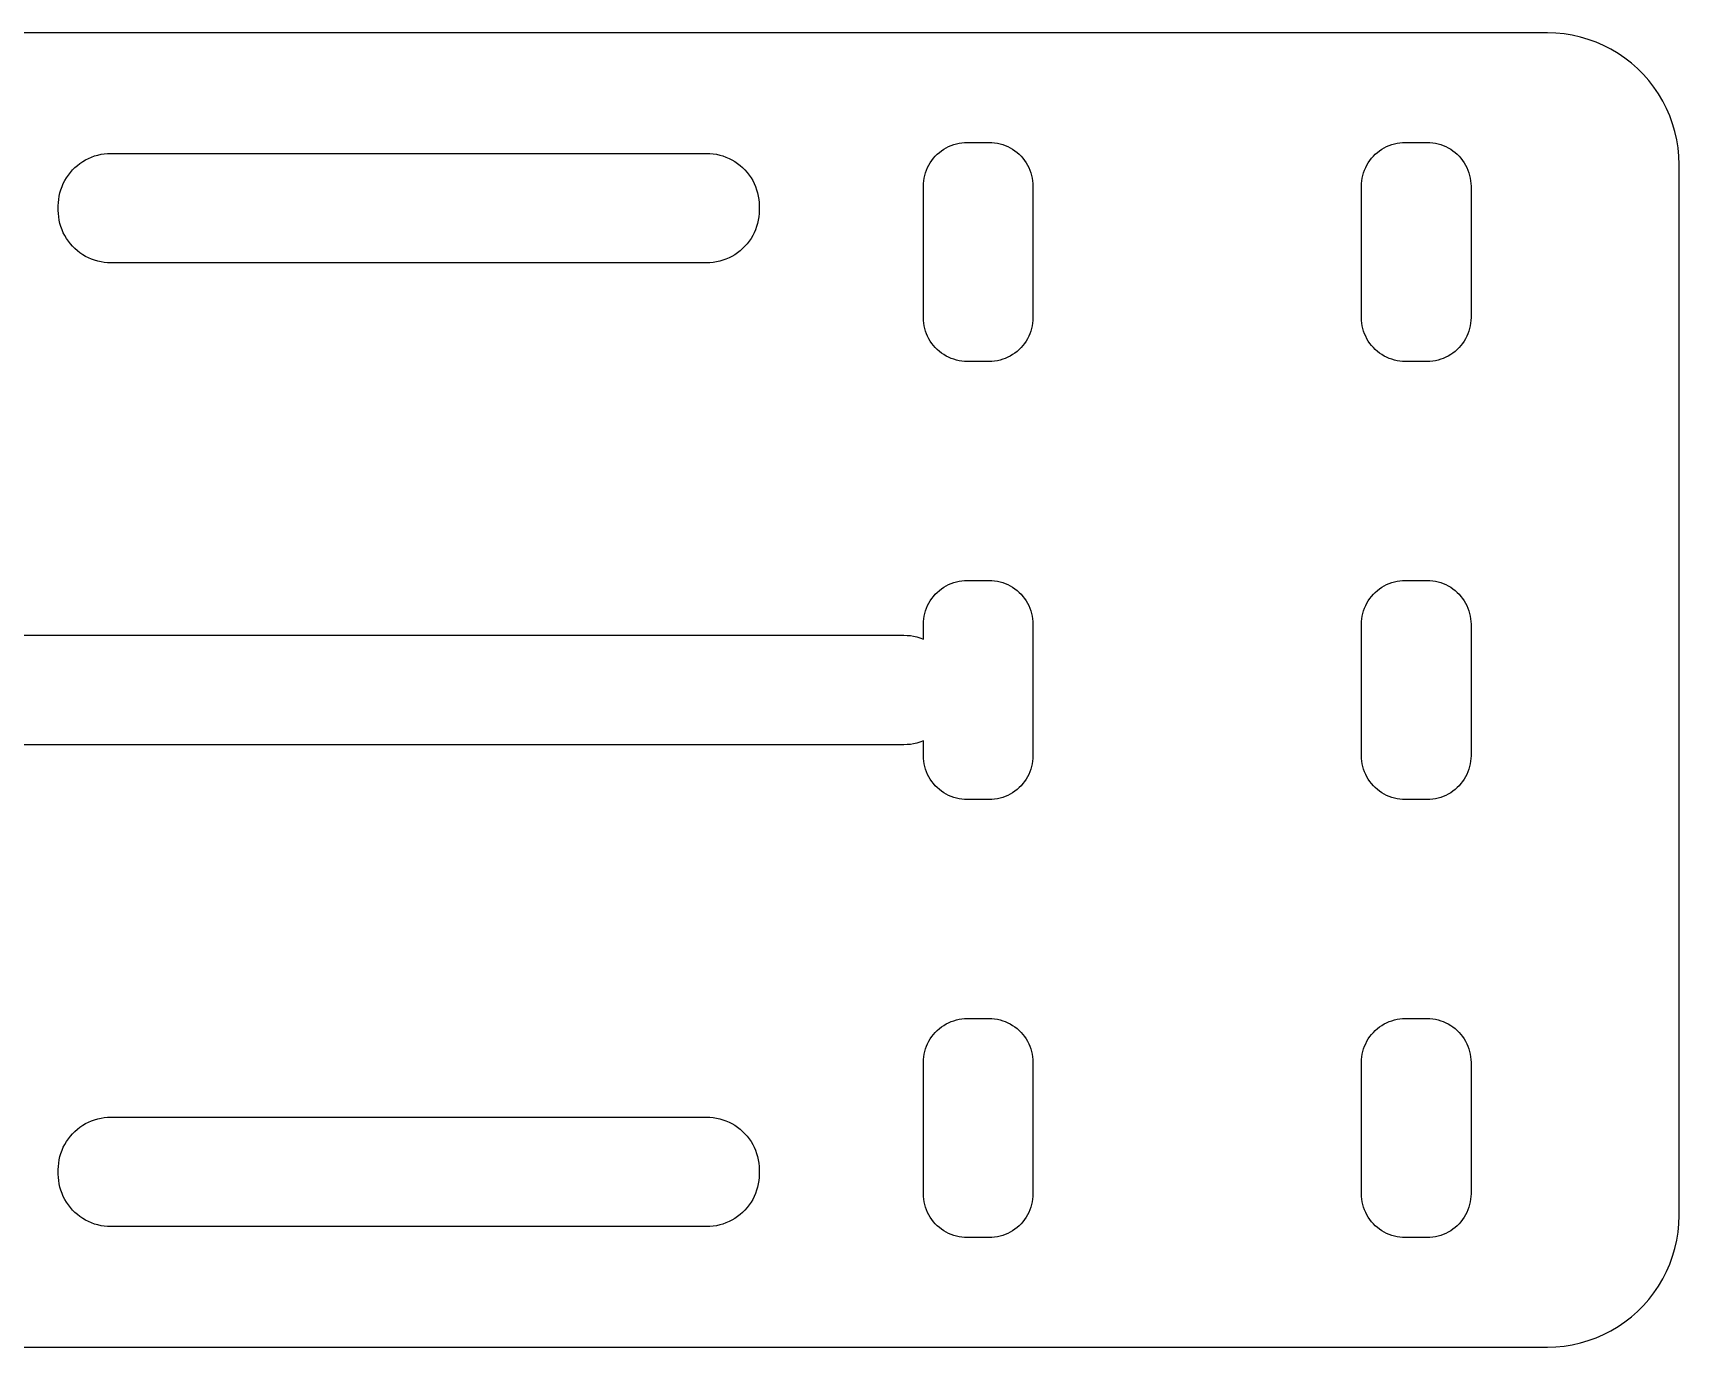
# Model space of a CAD drawing. Header units: metres. Extents: x -29 to 29, y -15 to 62.3.
# Drawn here: x -8.58 to 29, y -15 to 15 of the extents above; entities that cross this region are included whole.
import ezdxf

# ---------------------------------------------------------------- set-up
doc = ezdxf.new("R2010")
doc.units = ezdxf.units.M

msp = doc.modelspace()

# ---------------------------------------------------------------- linework, layer by layer
for p, q in [((26, 15), (-26, 15)), ((26.1884, 14.9941), (26, 15)), ((26.376, 14.9763), (26.1884, 14.9941)), ((26.5621, 14.9469), (26.376, 14.9763)), ((26.7461, 14.9057), (26.5621, 14.9469)), ((26.927, 14.8532), (26.7461, 14.9057)), ((27.1044, 14.7893), (26.927, 14.8532)), ((27.2773, 14.7145), (27.1044, 14.7893)), ((27.4453, 14.6289), (27.2773, 14.7145)), ((27.6075, 14.533), (27.4453, 14.6289)), ((27.7634, 14.427), (27.6075, 14.533)), ((27.9123, 14.3115), (27.7634, 14.427)), ((28.0536, 14.1869), (27.9123, 14.3115)), ((28.1869, 14.0536), (28.0536, 14.1869)), ((28.3115, 13.9123), (28.1869, 14.0536)), ((28.427, 13.7634), (28.3115, 13.9123)), ((28.533, 13.6075), (28.427, 13.7634)), ((28.6289, 13.4453), (28.533, 13.6075)), ((28.7145, 13.2773), (28.6289, 13.4453)), ((28.7893, 13.1044), (28.7145, 13.2773)), ((28.8532, 12.927), (28.7893, 13.1044)), ((28.9057, 12.7461), (28.8532, 12.927)), ((12.2682, 12.3763), (12.3242, 12.4048)), ((12.3242, 12.4048), (12.3819, 12.4298)), ((12.3819, 12.4298), (12.441, 12.451)), ((12.441, 12.451), (12.5013, 12.4686)), ((12.5013, 12.4686), (12.5626, 12.4823)), ((12.5626, 12.4823), (12.6247, 12.4921)), ((12.6247, 12.4921), (12.6872, 12.498)), ((12.6872, 12.498), (12.75, 12.5)), ((12.75, 12.5), (13.25, 12.5)), ((13.25, 12.5), (13.3128, 12.498)), ((13.3128, 12.498), (13.3753, 12.4921)), ((13.3753, 12.4921), (13.4374, 12.4823)), ((13.4374, 12.4823), (13.4987, 12.4686)), ((13.4987, 12.4686), (13.559, 12.451)), ((13.559, 12.451), (13.6181, 12.4298)), ((13.6181, 12.4298), (13.6758, 12.4048)), ((13.6758, 12.4048), (13.7318, 12.3763)), ((22.2682, 12.3763), (22.3242, 12.4048)), ((22.3242, 12.4048), (22.3819, 12.4298)), ((22.3819, 12.4298), (22.441, 12.451)), ((22.441, 12.451), (22.5013, 12.4686)), ((22.5013, 12.4686), (22.5626, 12.4823)), ((22.5626, 12.4823), (22.6247, 12.4921)), ((22.6247, 12.4921), (22.6872, 12.498)), ((22.6872, 12.498), (22.75, 12.5)), ((22.75, 12.5), (23.25, 12.5)), ((23.25, 12.5), (23.3128, 12.498)), ((23.3128, 12.498), (23.3753, 12.4921)), ((23.3753, 12.4921), (23.4374, 12.4823)), ((23.4374, 12.4823), (23.4987, 12.4686)), ((23.4987, 12.4686), (23.559, 12.451)), ((23.559, 12.451), (23.6181, 12.4298)), ((23.6181, 12.4298), (23.6758, 12.4048)), ((23.6758, 12.4048), (23.7318, 12.3763)), ((28.9469, 12.5621), (28.9057, 12.7461)), ((28.9763, 12.376), (28.9469, 12.5621)), ((-7.50533, 12.0208), (-7.44298, 12.0632)), ((-7.44298, 12.0632), (-7.37808, 12.1015)), ((-7.37808, 12.1015), (-7.31091, 12.1358)), ((-7.31091, 12.1358), (-7.24173, 12.1657)), ((-7.24173, 12.1657), (-7.17081, 12.1913)), ((-7.17081, 12.1913), (-7.0984, 12.2123)), ((-7.0984, 12.2123), (-7.02484, 12.2287)), ((-7.02484, 12.2287), (-6.95038, 12.2405)), ((-6.95038, 12.2405), (-6.87534, 12.2476)), ((-6.87534, 12.2476), (-6.79999, 12.25)), ((-6.79999, 12.25), (6.79999, 12.25)), ((6.79999, 12.25), (6.87534, 12.2476)), ((6.87534, 12.2476), (6.95038, 12.2405)), ((6.95038, 12.2405), (7.02484, 12.2287)), ((7.02484, 12.2287), (7.0984, 12.2123)), ((7.0984, 12.2123), (7.17081, 12.1913)), ((7.17081, 12.1913), (7.24173, 12.1657)), ((7.24173, 12.1657), (7.31091, 12.1358)), ((7.31091, 12.1358), (7.37808, 12.1015)), ((7.37808, 12.1015), (7.44298, 12.0632)), ((7.44298, 12.0632), (7.50533, 12.0208)), ((11.8737, 11.9818), (11.9057, 12.0358)), ((11.9057, 12.0358), (11.941, 12.0878)), ((11.941, 12.0878), (11.9795, 12.1374)), ((11.9795, 12.1374), (12.021, 12.1845)), ((12.021, 12.1845), (12.0655, 12.229)), ((12.0655, 12.229), (12.1126, 12.2705)), ((12.1126, 12.2705), (12.1622, 12.309)), ((12.1622, 12.309), (12.2142, 12.3443)), ((12.2142, 12.3443), (12.2682, 12.3763)), ((13.7318, 12.3763), (13.7858, 12.3443)), ((13.7858, 12.3443), (13.8378, 12.309)), ((13.8378, 12.309), (13.8874, 12.2705)), ((13.8874, 12.2705), (13.9345, 12.229)), ((13.9345, 12.229), (13.979, 12.1845)), ((13.979, 12.1845), (14.0205, 12.1374)), ((14.0205, 12.1374), (14.059, 12.0878)), ((14.059, 12.0878), (14.0943, 12.0358)), ((14.0943, 12.0358), (14.1263, 11.9818)), ((21.8737, 11.9818), (21.9057, 12.0358)), ((21.9057, 12.0358), (21.941, 12.0878)), ((21.941, 12.0878), (21.9795, 12.1374)), ((21.9795, 12.1374), (22.021, 12.1845)), ((22.021, 12.1845), (22.0655, 12.229)), ((22.0655, 12.229), (22.1126, 12.2705)), ((22.1126, 12.2705), (22.1622, 12.309)), ((22.1622, 12.309), (22.2142, 12.3443)), ((22.2142, 12.3443), (22.2682, 12.3763)), ((23.7318, 12.3763), (23.7858, 12.3443)), ((23.7858, 12.3443), (23.8378, 12.309)), ((23.8378, 12.309), (23.8874, 12.2705)), ((23.8874, 12.2705), (23.9345, 12.229)), ((23.9345, 12.229), (23.979, 12.1845)), ((23.979, 12.1845), (24.0205, 12.1374)), ((24.0205, 12.1374), (24.059, 12.0878)), ((24.059, 12.0878), (24.0943, 12.0358)), ((24.0943, 12.0358), (24.1263, 11.9818)), ((28.9941, 12.1884), (28.9763, 12.376)), ((29, 12), (28.9941, 12.1884)), ((-7.85155, 11.6281), (-7.81317, 11.693)), ((-7.81317, 11.693), (-7.7708, 11.7553)), ((-7.7708, 11.7553), (-7.72459, 11.8149)), ((-7.72459, 11.8149), (-7.67474, 11.8714)), ((-7.67474, 11.8714), (-7.62143, 11.9247)), ((-7.62143, 11.9247), (-7.5649, 11.9746)), ((-7.5649, 11.9746), (-7.50533, 12.0208)), ((7.50533, 12.0208), (7.5649, 11.9746)), ((7.5649, 11.9746), (7.62143, 11.9247)), ((7.62143, 11.9247), (7.67474, 11.8714)), ((7.67474, 11.8714), (7.72459, 11.8149)), ((7.72459, 11.8149), (7.7708, 11.7553)), ((7.7708, 11.7553), (7.81317, 11.693)), ((7.81317, 11.693), (7.85155, 11.6281)), ((11.7579, 11.6253), (11.7677, 11.6874)), ((11.7677, 11.6874), (11.7814, 11.7487)), ((11.7814, 11.7487), (11.799, 11.809)), ((11.799, 11.809), (11.8202, 11.8681)), ((11.8202, 11.8681), (11.8452, 11.9258)), ((11.8452, 11.9258), (11.8737, 11.9818)), ((14.1263, 11.9818), (14.1548, 11.9258)), ((14.1548, 11.9258), (14.1798, 11.8681)), ((14.1798, 11.8681), (14.201, 11.809)), ((14.201, 11.809), (14.2186, 11.7487)), ((14.2186, 11.7487), (14.2323, 11.6874)), ((14.2323, 11.6874), (14.2421, 11.6253)), ((21.7579, 11.6253), (21.7677, 11.6874)), ((21.7677, 11.6874), (21.7814, 11.7487)), ((21.7814, 11.7487), (21.799, 11.809)), ((21.799, 11.809), (21.8202, 11.8681)), ((21.8202, 11.8681), (21.8452, 11.9258)), ((21.8452, 11.9258), (21.8737, 11.9818)), ((24.1263, 11.9818), (24.1548, 11.9258)), ((24.1548, 11.9258), (24.1798, 11.8681)), ((24.1798, 11.8681), (24.201, 11.809)), ((24.201, 11.809), (24.2186, 11.7487)), ((24.2186, 11.7487), (24.2323, 11.6874)), ((24.2323, 11.6874), (24.2421, 11.6253)), ((29, -12), (29, 12)), ((-7.99052, 11.2004), (-7.97873, 11.2748)), ((-7.97873, 11.2748), (-7.96228, 11.3484)), ((-7.96228, 11.3484), (-7.94125, 11.4208)), ((-7.94125, 11.4208), (-7.91571, 11.4917)), ((-7.91571, 11.4917), (-7.88577, 11.5609)), ((-7.88577, 11.5609), (-7.85155, 11.6281)), ((7.85155, 11.6281), (7.88577, 11.5609)), ((7.88577, 11.5609), (7.91571, 11.4917)), ((7.91571, 11.4917), (7.94125, 11.4208)), ((7.94125, 11.4208), (7.96228, 11.3484)), ((7.96228, 11.3484), (7.97873, 11.2748)), ((7.97873, 11.2748), (7.99052, 11.2004)), ((11.75, 11.5), (11.752, 11.5628)), ((11.75, 8.5), (11.75, 11.5)), ((11.752, 11.5628), (11.7579, 11.6253)), ((14.2421, 11.6253), (14.248, 11.5628)), ((14.248, 11.5628), (14.25, 11.5)), ((14.25, 11.5), (14.25, 8.5)), ((21.75, 11.5), (21.752, 11.5628)), ((21.75, 8.5), (21.75, 11.5)), ((21.752, 11.5628), (21.7579, 11.6253)), ((24.2421, 11.6253), (24.248, 11.5628)), ((24.248, 11.5628), (24.25, 11.5)), ((24.25, 11.5), (24.25, 8.5)), ((-7.99998, 11.05), (-7.99762, 11.1253)), ((-7.99998, 10.95), (-7.99998, 11.05)), ((-7.99762, 10.8747), (-7.99998, 10.95)), ((-7.99762, 11.1253), (-7.99052, 11.2004)), ((7.99052, 11.2004), (7.99762, 11.1253)), ((7.99762, 11.1253), (7.99998, 11.05)), ((7.99998, 10.95), (7.99762, 10.8747)), ((7.99998, 11.05), (7.99998, 10.95)), ((-7.99052, 10.7996), (-7.99762, 10.8747)), ((-7.97873, 10.7252), (-7.99052, 10.7996)), ((-7.96228, 10.6516), (-7.97873, 10.7252)), ((-7.94125, 10.5792), (-7.96228, 10.6516)), ((-7.91571, 10.5083), (-7.94125, 10.5792)), ((7.94125, 10.5792), (7.91571, 10.5083)), ((7.96228, 10.6516), (7.94125, 10.5792)), ((7.97873, 10.7252), (7.96228, 10.6516)), ((7.99052, 10.7996), (7.97873, 10.7252)), ((7.99762, 10.8747), (7.99052, 10.7996)), ((-7.88577, 10.4391), (-7.91571, 10.5083)), ((-7.85155, 10.3719), (-7.88577, 10.4391)), ((-7.81317, 10.307), (-7.85155, 10.3719)), ((-7.7708, 10.2447), (-7.81317, 10.307)), ((-7.72459, 10.1851), (-7.7708, 10.2447)), ((-7.67474, 10.1286), (-7.72459, 10.1851)), ((7.72459, 10.1851), (7.67474, 10.1286)), ((7.7708, 10.2447), (7.72459, 10.1851)), ((7.81317, 10.307), (7.7708, 10.2447)), ((7.85155, 10.3719), (7.81317, 10.307)), ((7.88577, 10.4391), (7.85155, 10.3719)), ((7.91571, 10.5083), (7.88577, 10.4391)), ((-7.62143, 10.0753), (-7.67474, 10.1286)), ((-7.5649, 10.0254), (-7.62143, 10.0753)), ((-7.50533, 9.9792), (-7.5649, 10.0254)), ((-7.44298, 9.93683), (-7.50533, 9.9792)), ((-7.37808, 9.89845), (-7.44298, 9.93683)), ((-7.31091, 9.86423), (-7.37808, 9.89845)), ((-7.24173, 9.83429), (-7.31091, 9.86423)), ((-7.17081, 9.80875), (-7.24173, 9.83429)), ((-7.0984, 9.78772), (-7.17081, 9.80875)), ((-7.02484, 9.77127), (-7.0984, 9.78772)), ((-6.95038, 9.75948), (-7.02484, 9.77127)), ((7.02484, 9.77127), (6.95038, 9.75948)), ((7.0984, 9.78772), (7.02484, 9.77127)), ((7.17081, 9.80875), (7.0984, 9.78772)), ((7.24173, 9.83429), (7.17081, 9.80875)), ((7.31091, 9.86423), (7.24173, 9.83429)), ((7.37808, 9.89845), (7.31091, 9.86423)), ((7.44298, 9.93683), (7.37808, 9.89845)), ((7.50533, 9.9792), (7.44298, 9.93683)), ((7.5649, 10.0254), (7.50533, 9.9792)), ((7.62143, 10.0753), (7.5649, 10.0254)), ((7.67474, 10.1286), (7.62143, 10.0753)), ((-6.87534, 9.75238), (-6.95038, 9.75948)), ((-6.79999, 9.75002), (-6.87534, 9.75238)), ((6.79999, 9.75002), (-6.79999, 9.75002)), ((6.87534, 9.75238), (6.79999, 9.75002)), ((6.95038, 9.75948), (6.87534, 9.75238)), ((11.752, 8.43721), (11.75, 8.5)), ((11.7579, 8.37468), (11.752, 8.43721)), ((11.7677, 8.31262), (11.7579, 8.37468)), ((11.7814, 8.25131), (11.7677, 8.31262)), ((14.2323, 8.31262), (14.2186, 8.25131)), ((14.2421, 8.37468), (14.2323, 8.31262)), ((14.248, 8.43721), (14.2421, 8.37468)), ((14.25, 8.5), (14.248, 8.43721)), ((21.752, 8.43721), (21.75, 8.5)), ((21.7579, 8.37468), (21.752, 8.43721)), ((21.7677, 8.31262), (21.7579, 8.37468)), ((21.7814, 8.25131), (21.7677, 8.31262)), ((24.2323, 8.31262), (24.2186, 8.25131)), ((24.2421, 8.37468), (24.2323, 8.31262)), ((24.248, 8.43721), (24.2421, 8.37468)), ((24.25, 8.5), (24.248, 8.43721)), ((11.799, 8.19099), (11.7814, 8.25131)), ((11.8202, 8.13188), (11.799, 8.19099)), ((11.8452, 8.07423), (11.8202, 8.13188)), ((11.8737, 8.01825), (11.8452, 8.07423)), ((11.9057, 7.96419), (11.8737, 8.01825)), ((11.941, 7.91222), (11.9057, 7.96419)), ((11.9795, 7.86258), (11.941, 7.91222)), ((14.059, 7.91222), (14.0205, 7.86258)), ((14.0943, 7.96419), (14.059, 7.91222)), ((14.1263, 8.01825), (14.0943, 7.96419)), ((14.1548, 8.07423), (14.1263, 8.01825)), ((14.1798, 8.13188), (14.1548, 8.07423)), ((14.201, 8.19099), (14.1798, 8.13188)), ((14.2186, 8.25131), (14.201, 8.19099)), ((21.799, 8.19099), (21.7814, 8.25131)), ((21.8202, 8.13188), (21.799, 8.19099)), ((21.8452, 8.07423), (21.8202, 8.13188)), ((21.8737, 8.01825), (21.8452, 8.07423)), ((21.9057, 7.96419), (21.8737, 8.01825)), ((21.941, 7.91222), (21.9057, 7.96419)), ((21.9795, 7.86258), (21.941, 7.91222)), ((24.059, 7.91222), (24.0205, 7.86258)), ((24.0943, 7.96419), (24.059, 7.91222)), ((24.1263, 8.01825), (24.0943, 7.96419)), ((24.1548, 8.07423), (24.1263, 8.01825)), ((24.1798, 8.13188), (24.1548, 8.07423)), ((24.201, 8.19099), (24.1798, 8.13188)), ((24.2186, 8.25131), (24.201, 8.19099)), ((12.021, 7.81546), (11.9795, 7.86258)), ((12.0655, 7.77104), (12.021, 7.81546)), ((12.1126, 7.72949), (12.0655, 7.77104)), ((12.1622, 7.69099), (12.1126, 7.72949)), ((12.2142, 7.65569), (12.1622, 7.69099)), ((12.2682, 7.6237), (12.2142, 7.65569)), ((12.3242, 7.59518), (12.2682, 7.6237)), ((12.3819, 7.57024), (12.3242, 7.59518)), ((12.441, 7.54895), (12.3819, 7.57024)), ((12.5013, 7.53142), (12.441, 7.54895)), ((12.5626, 7.51772), (12.5013, 7.53142)), ((12.6247, 7.50789), (12.5626, 7.51772)), ((13.4374, 7.51772), (13.3753, 7.50789)), ((13.4987, 7.53142), (13.4374, 7.51772)), ((13.559, 7.54895), (13.4987, 7.53142)), ((13.6181, 7.57024), (13.559, 7.54895)), ((13.6758, 7.59518), (13.6181, 7.57024)), ((13.7318, 7.6237), (13.6758, 7.59518)), ((13.7858, 7.65569), (13.7318, 7.6237)), ((13.8378, 7.69099), (13.7858, 7.65569)), ((13.8874, 7.72949), (13.8378, 7.69099)), ((13.9345, 7.77104), (13.8874, 7.72949)), ((13.979, 7.81546), (13.9345, 7.77104)), ((14.0205, 7.86258), (13.979, 7.81546)), ((22.021, 7.81546), (21.9795, 7.86258)), ((22.0655, 7.77104), (22.021, 7.81546)), ((22.1126, 7.72949), (22.0655, 7.77104)), ((22.1622, 7.69099), (22.1126, 7.72949)), ((22.2142, 7.65569), (22.1622, 7.69099)), ((22.2682, 7.6237), (22.2142, 7.65569)), ((22.3242, 7.59518), (22.2682, 7.6237)), ((22.3819, 7.57024), (22.3242, 7.59518)), ((22.441, 7.54895), (22.3819, 7.57024)), ((22.5013, 7.53142), (22.441, 7.54895)), ((22.5626, 7.51772), (22.5013, 7.53142)), ((22.6247, 7.50789), (22.5626, 7.51772)), ((23.4374, 7.51772), (23.3753, 7.50789)), ((23.4987, 7.53142), (23.4374, 7.51772)), ((23.559, 7.54895), (23.4987, 7.53142)), ((23.6181, 7.57024), (23.559, 7.54895)), ((23.6758, 7.59518), (23.6181, 7.57024)), ((23.7318, 7.6237), (23.6758, 7.59518)), ((23.7858, 7.65569), (23.7318, 7.6237)), ((23.8378, 7.69099), (23.7858, 7.65569)), ((23.8874, 7.72949), (23.8378, 7.69099)), ((23.9345, 7.77104), (23.8874, 7.72949)), ((23.979, 7.81546), (23.9345, 7.77104)), ((24.0205, 7.86258), (23.979, 7.81546)), ((12.6872, 7.50198), (12.6247, 7.50789)), ((12.75, 7.5), (12.6872, 7.50198)), ((13.25, 7.5), (12.75, 7.5)), ((13.3128, 7.50198), (13.25, 7.5)), ((13.3753, 7.50789), (13.3128, 7.50198)), ((22.6872, 7.50198), (22.6247, 7.50789)), ((22.75, 7.5), (22.6872, 7.50198)), ((23.25, 7.5), (22.75, 7.5)), ((23.3128, 7.50198), (23.25, 7.5)), ((23.3753, 7.50789), (23.3128, 7.50198)), ((12.0655, 2.22896), (12.1126, 2.27051)), ((12.1126, 2.27051), (12.1622, 2.30901)), ((12.1622, 2.30901), (12.2142, 2.34431)), ((12.2142, 2.34431), (12.2682, 2.3763)), ((12.2682, 2.3763), (12.3242, 2.40482)), ((12.3242, 2.40482), (12.3819, 2.42976)), ((12.3819, 2.42976), (12.441, 2.45105)), ((12.441, 2.45105), (12.5013, 2.46858)), ((12.5013, 2.46858), (12.5626, 2.48228)), ((12.5626, 2.48228), (12.6247, 2.49211)), ((12.6247, 2.49211), (12.6872, 2.49802)), ((12.6872, 2.49802), (12.75, 2.5)), ((12.75, 2.5), (13.25, 2.5)), ((13.25, 2.5), (13.3128, 2.49802)), ((13.3128, 2.49802), (13.3753, 2.49211)), ((13.3753, 2.49211), (13.4374, 2.48228)), ((13.4374, 2.48228), (13.4987, 2.46858)), ((13.4987, 2.46858), (13.559, 2.45105)), ((13.559, 2.45105), (13.6181, 2.42976)), ((13.6181, 2.42976), (13.6758, 2.40482)), ((13.6758, 2.40482), (13.7318, 2.3763)), ((13.7318, 2.3763), (13.7858, 2.34431)), ((13.7858, 2.34431), (13.8378, 2.30901)), ((13.8378, 2.30901), (13.8874, 2.27051)), ((13.8874, 2.27051), (13.9345, 2.22896)), ((22.0655, 2.22896), (22.1126, 2.27051)), ((22.1126, 2.27051), (22.1622, 2.30901)), ((22.1622, 2.30901), (22.2142, 2.34431)), ((22.2142, 2.34431), (22.2682, 2.3763)), ((22.2682, 2.3763), (22.3242, 2.40482)), ((22.3242, 2.40482), (22.3819, 2.42976)), ((22.3819, 2.42976), (22.441, 2.45105)), ((22.441, 2.45105), (22.5013, 2.46858)), ((22.5013, 2.46858), (22.5626, 2.48228)), ((22.5626, 2.48228), (22.6247, 2.49211)), ((22.6247, 2.49211), (22.6872, 2.49802)), ((22.6872, 2.49802), (22.75, 2.5)), ((22.75, 2.5), (23.25, 2.5)), ((23.25, 2.5), (23.3128, 2.49802)), ((23.3128, 2.49802), (23.3753, 2.49211)), ((23.3753, 2.49211), (23.4374, 2.48228)), ((23.4374, 2.48228), (23.4987, 2.46858)), ((23.4987, 2.46858), (23.559, 2.45105)), ((23.559, 2.45105), (23.6181, 2.42976)), ((23.6181, 2.42976), (23.6758, 2.40482)), ((23.6758, 2.40482), (23.7318, 2.3763)), ((23.7318, 2.3763), (23.7858, 2.34431)), ((23.7858, 2.34431), (23.8378, 2.30901)), ((23.8378, 2.30901), (23.8874, 2.27051)), ((23.8874, 2.27051), (23.9345, 2.22896)), ((11.8202, 1.86812), (11.8452, 1.92577)), ((11.8452, 1.92577), (11.8737, 1.98175)), ((11.8737, 1.98175), (11.9057, 2.03581)), ((11.9057, 2.03581), (11.941, 2.08778)), ((11.941, 2.08778), (11.9795, 2.13742)), ((11.9795, 2.13742), (12.021, 2.18454)), ((12.021, 2.18454), (12.0655, 2.22896)), ((13.9345, 2.22896), (13.979, 2.18454)), ((13.979, 2.18454), (14.0205, 2.13742)), ((14.0205, 2.13742), (14.059, 2.08778)), ((14.059, 2.08778), (14.0943, 2.03581)), ((14.0943, 2.03581), (14.1263, 1.98175)), ((14.1263, 1.98175), (14.1548, 1.92577)), ((14.1548, 1.92577), (14.1798, 1.86812)), ((21.8202, 1.86812), (21.8452, 1.92577)), ((21.8452, 1.92577), (21.8737, 1.98175)), ((21.8737, 1.98175), (21.9057, 2.03581)), ((21.9057, 2.03581), (21.941, 2.08778)), ((21.941, 2.08778), (21.9795, 2.13742)), ((21.9795, 2.13742), (22.021, 2.18454)), ((22.021, 2.18454), (22.0655, 2.22896)), ((23.9345, 2.22896), (23.979, 2.18454)), ((23.979, 2.18454), (24.0205, 2.13742)), ((24.0205, 2.13742), (24.059, 2.08778)), ((24.059, 2.08778), (24.0943, 2.03581)), ((24.0943, 2.03581), (24.1263, 1.98175)), ((24.1263, 1.98175), (24.1548, 1.92577)), ((24.1548, 1.92577), (24.1798, 1.86812)), ((11.75, 1.5), (11.752, 1.56279)), ((11.752, 1.56279), (11.7579, 1.62532)), ((11.7579, 1.62532), (11.7677, 1.68738)), ((11.7677, 1.68738), (11.7814, 1.74869)), ((11.7814, 1.74869), (11.799, 1.80901)), ((11.799, 1.80901), (11.8202, 1.86812)), ((14.1798, 1.86812), (14.201, 1.80901)), ((14.201, 1.80901), (14.2186, 1.74869)), ((14.2186, 1.74869), (14.2323, 1.68738)), ((14.2323, 1.68738), (14.2421, 1.62532)), ((14.2421, 1.62532), (14.248, 1.56279)), ((14.248, 1.56279), (14.25, 1.5)), ((21.75, 1.5), (21.752, 1.56279)), ((21.752, 1.56279), (21.7579, 1.62532)), ((21.7579, 1.62532), (21.7677, 1.68738)), ((21.7677, 1.68738), (21.7814, 1.74869)), ((21.7814, 1.74869), (21.799, 1.80901)), ((21.799, 1.80901), (21.8202, 1.86812)), ((24.1798, 1.86812), (24.201, 1.80901)), ((24.201, 1.80901), (24.2186, 1.74869)), ((24.2186, 1.74869), (24.2323, 1.68738)), ((24.2323, 1.68738), (24.2421, 1.62532)), ((24.2421, 1.62532), (24.248, 1.56279)), ((24.248, 1.56279), (24.25, 1.5)), ((-11.3, 1.24998), (11.3, 1.24998)), ((11.3, 1.24998), (11.3753, 1.24762)), ((11.3753, 1.24762), (11.4504, 1.24052)), ((11.4504, 1.24052), (11.5248, 1.22873)), ((11.5248, 1.22873), (11.5984, 1.21228)), ((11.5984, 1.21228), (11.6708, 1.19125)), ((11.6708, 1.19125), (11.75, 1.16212)), ((11.75, 1.16212), (11.75, 1.5)), ((14.25, 1.5), (14.25, -1.5)), ((21.75, -1.5), (21.75, 1.5)), ((24.25, 1.5), (24.25, -1.5)), ((11.3, -1.24998), (-11.3, -1.24998)), ((11.3753, -1.24762), (11.3, -1.24998)), ((11.4504, -1.24052), (11.3753, -1.24762)), ((11.5248, -1.22873), (11.4504, -1.24052)), ((11.5984, -1.21228), (11.5248, -1.22873)), ((11.6708, -1.19125), (11.5984, -1.21228)), ((11.75, -1.16212), (11.6708, -1.19125)), ((11.75, -1.5), (11.75, -1.16212)), ((11.752, -1.56279), (11.75, -1.5)), ((14.25, -1.5), (14.248, -1.56279)), ((21.752, -1.56279), (21.75, -1.5)), ((24.25, -1.5), (24.248, -1.56279)), ((11.7579, -1.62532), (11.752, -1.56279)), ((11.7677, -1.68738), (11.7579, -1.62532)), ((11.7814, -1.74869), (11.7677, -1.68738)), ((11.799, -1.80901), (11.7814, -1.74869)), ((11.8202, -1.86812), (11.799, -1.80901)), ((11.8452, -1.92577), (11.8202, -1.86812)), ((14.1798, -1.86812), (14.1548, -1.92577)), ((14.201, -1.80901), (14.1798, -1.86812)), ((14.2186, -1.74869), (14.201, -1.80901)), ((14.2323, -1.68738), (14.2186, -1.74869)), ((14.2421, -1.62532), (14.2323, -1.68738)), ((14.248, -1.56279), (14.2421, -1.62532)), ((21.7579, -1.62532), (21.752, -1.56279)), ((21.7677, -1.68738), (21.7579, -1.62532)), ((21.7814, -1.74869), (21.7677, -1.68738)), ((21.799, -1.80901), (21.7814, -1.74869)), ((21.8202, -1.86812), (21.799, -1.80901)), ((21.8452, -1.92577), (21.8202, -1.86812)), ((24.1798, -1.86812), (24.1548, -1.92577)), ((24.201, -1.80901), (24.1798, -1.86812)), ((24.2186, -1.74869), (24.201, -1.80901)), ((24.2323, -1.68738), (24.2186, -1.74869)), ((24.2421, -1.62532), (24.2323, -1.68738)), ((24.248, -1.56279), (24.2421, -1.62532)), ((11.8737, -1.98175), (11.8452, -1.92577)), ((11.9057, -2.03581), (11.8737, -1.98175)), ((11.941, -2.08778), (11.9057, -2.03581)), ((11.9795, -2.13742), (11.941, -2.08778)), ((12.021, -2.18454), (11.9795, -2.13742)), ((12.0655, -2.22896), (12.021, -2.18454)), ((12.1126, -2.27051), (12.0655, -2.22896)), ((13.9345, -2.22896), (13.8874, -2.27051)), ((13.979, -2.18454), (13.9345, -2.22896)), ((14.0205, -2.13742), (13.979, -2.18454)), ((14.059, -2.08778), (14.0205, -2.13742)), ((14.0943, -2.03581), (14.059, -2.08778)), ((14.1263, -1.98175), (14.0943, -2.03581)), ((14.1548, -1.92577), (14.1263, -1.98175)), ((21.8737, -1.98175), (21.8452, -1.92577)), ((21.9057, -2.03581), (21.8737, -1.98175)), ((21.941, -2.08778), (21.9057, -2.03581)), ((21.9795, -2.13742), (21.941, -2.08778)), ((22.021, -2.18454), (21.9795, -2.13742)), ((22.0655, -2.22896), (22.021, -2.18454)), ((22.1126, -2.27051), (22.0655, -2.22896)), ((23.9345, -2.22896), (23.8874, -2.27051)), ((23.979, -2.18454), (23.9345, -2.22896)), ((24.0205, -2.13742), (23.979, -2.18454)), ((24.059, -2.08778), (24.0205, -2.13742)), ((24.0943, -2.03581), (24.059, -2.08778)), ((24.1263, -1.98175), (24.0943, -2.03581)), ((24.1548, -1.92577), (24.1263, -1.98175)), ((12.1622, -2.30901), (12.1126, -2.27051)), ((12.2142, -2.34431), (12.1622, -2.30901)), ((12.2682, -2.3763), (12.2142, -2.34431)), ((12.3242, -2.40482), (12.2682, -2.3763)), ((12.3819, -2.42976), (12.3242, -2.40482)), ((12.441, -2.45105), (12.3819, -2.42976)), ((12.5013, -2.46858), (12.441, -2.45105)), ((12.5626, -2.48228), (12.5013, -2.46858)), ((12.6247, -2.49211), (12.5626, -2.48228)), ((12.6872, -2.49802), (12.6247, -2.49211)), ((12.75, -2.5), (12.6872, -2.49802)), ((13.25, -2.5), (12.75, -2.5)), ((13.3128, -2.49802), (13.25, -2.5)), ((13.3753, -2.49211), (13.3128, -2.49802)), ((13.4374, -2.48228), (13.3753, -2.49211)), ((13.4987, -2.46858), (13.4374, -2.48228)), ((13.559, -2.45105), (13.4987, -2.46858)), ((13.6181, -2.42976), (13.559, -2.45105)), ((13.6758, -2.40482), (13.6181, -2.42976)), ((13.7318, -2.3763), (13.6758, -2.40482)), ((13.7858, -2.34431), (13.7318, -2.3763)), ((13.8378, -2.30901), (13.7858, -2.34431)), ((13.8874, -2.27051), (13.8378, -2.30901)), ((22.1622, -2.30901), (22.1126, -2.27051)), ((22.2142, -2.34431), (22.1622, -2.30901)), ((22.2682, -2.3763), (22.2142, -2.34431)), ((22.3242, -2.40482), (22.2682, -2.3763)), ((22.3819, -2.42976), (22.3242, -2.40482)), ((22.441, -2.45105), (22.3819, -2.42976)), ((22.5013, -2.46858), (22.441, -2.45105)), ((22.5626, -2.48228), (22.5013, -2.46858)), ((22.6247, -2.49211), (22.5626, -2.48228)), ((22.6872, -2.49802), (22.6247, -2.49211)), ((22.75, -2.5), (22.6872, -2.49802)), ((23.25, -2.5), (22.75, -2.5)), ((23.3128, -2.49802), (23.25, -2.5)), ((23.3753, -2.49211), (23.3128, -2.49802)), ((23.4374, -2.48228), (23.3753, -2.49211)), ((23.4987, -2.46858), (23.4374, -2.48228)), ((23.559, -2.45105), (23.4987, -2.46858)), ((23.6181, -2.42976), (23.559, -2.45105)), ((23.6758, -2.40482), (23.6181, -2.42976)), ((23.7318, -2.3763), (23.6758, -2.40482)), ((23.7858, -2.34431), (23.7318, -2.3763)), ((23.8378, -2.30901), (23.7858, -2.34431)), ((23.8874, -2.27051), (23.8378, -2.30901)), ((12.5626, -7.51772), (12.6247, -7.50789)), ((12.6247, -7.50789), (12.6872, -7.50198)), ((12.6872, -7.50198), (12.75, -7.5)), ((12.75, -7.5), (13.25, -7.5)), ((13.25, -7.5), (13.3128, -7.50198)), ((13.3128, -7.50198), (13.3753, -7.50789)), ((13.3753, -7.50789), (13.4374, -7.51772)), ((22.5626, -7.51772), (22.6247, -7.50789)), ((22.6247, -7.50789), (22.6872, -7.50198)), ((22.6872, -7.50198), (22.75, -7.5)), ((22.75, -7.5), (23.25, -7.5)), ((23.25, -7.5), (23.3128, -7.50198)), ((23.3128, -7.50198), (23.3753, -7.50789)), ((23.3753, -7.50789), (23.4374, -7.51772)), ((11.941, -7.91222), (11.9795, -7.86258)), ((11.9795, -7.86258), (12.021, -7.81546)), ((12.021, -7.81546), (12.0655, -7.77104)), ((12.0655, -7.77104), (12.1126, -7.72949)), ((12.1126, -7.72949), (12.1622, -7.69099)), ((12.1622, -7.69099), (12.2142, -7.65569)), ((12.2142, -7.65569), (12.2682, -7.6237)), ((12.2682, -7.6237), (12.3242, -7.59518)), ((12.3242, -7.59518), (12.3819, -7.57024)), ((12.3819, -7.57024), (12.441, -7.54895)), ((12.441, -7.54895), (12.5013, -7.53142)), ((12.5013, -7.53142), (12.5626, -7.51772)), ((13.4374, -7.51772), (13.4987, -7.53142)), ((13.4987, -7.53142), (13.559, -7.54895)), ((13.559, -7.54895), (13.6181, -7.57024)), ((13.6181, -7.57024), (13.6758, -7.59518)), ((13.6758, -7.59518), (13.7318, -7.6237)), ((13.7318, -7.6237), (13.7858, -7.65569)), ((13.7858, -7.65569), (13.8378, -7.69099)), ((13.8378, -7.69099), (13.8874, -7.72949)), ((13.8874, -7.72949), (13.9345, -7.77104)), ((13.9345, -7.77104), (13.979, -7.81546)), ((13.979, -7.81546), (14.0205, -7.86258)), ((14.0205, -7.86258), (14.059, -7.91222)), ((21.941, -7.91222), (21.9795, -7.86258)), ((21.9795, -7.86258), (22.021, -7.81546)), ((22.021, -7.81546), (22.0655, -7.77104)), ((22.0655, -7.77104), (22.1126, -7.72949)), ((22.1126, -7.72949), (22.1622, -7.69099)), ((22.1622, -7.69099), (22.2142, -7.65569)), ((22.2142, -7.65569), (22.2682, -7.6237)), ((22.2682, -7.6237), (22.3242, -7.59518)), ((22.3242, -7.59518), (22.3819, -7.57024)), ((22.3819, -7.57024), (22.441, -7.54895)), ((22.441, -7.54895), (22.5013, -7.53142)), ((22.5013, -7.53142), (22.5626, -7.51772)), ((23.4374, -7.51772), (23.4987, -7.53142)), ((23.4987, -7.53142), (23.559, -7.54895)), ((23.559, -7.54895), (23.6181, -7.57024)), ((23.6181, -7.57024), (23.6758, -7.59518)), ((23.6758, -7.59518), (23.7318, -7.6237)), ((23.7318, -7.6237), (23.7858, -7.65569)), ((23.7858, -7.65569), (23.8378, -7.69099)), ((23.8378, -7.69099), (23.8874, -7.72949)), ((23.8874, -7.72949), (23.9345, -7.77104)), ((23.9345, -7.77104), (23.979, -7.81546)), ((23.979, -7.81546), (24.0205, -7.86258)), ((24.0205, -7.86258), (24.059, -7.91222)), ((11.7677, -8.31262), (11.7814, -8.25131)), ((11.7814, -8.25131), (11.799, -8.19099)), ((11.799, -8.19099), (11.8202, -8.13188)), ((11.8202, -8.13188), (11.8452, -8.07423)), ((11.8452, -8.07423), (11.8737, -8.01825)), ((11.8737, -8.01825), (11.9057, -7.96419)), ((11.9057, -7.96419), (11.941, -7.91222)), ((14.059, -7.91222), (14.0943, -7.96419)), ((14.0943, -7.96419), (14.1263, -8.01825)), ((14.1263, -8.01825), (14.1548, -8.07423)), ((14.1548, -8.07423), (14.1798, -8.13188)), ((14.1798, -8.13188), (14.201, -8.19099)), ((14.201, -8.19099), (14.2186, -8.25131)), ((14.2186, -8.25131), (14.2323, -8.31262)), ((21.7677, -8.31262), (21.7814, -8.25131)), ((21.7814, -8.25131), (21.799, -8.19099)), ((21.799, -8.19099), (21.8202, -8.13188)), ((21.8202, -8.13188), (21.8452, -8.07423)), ((21.8452, -8.07423), (21.8737, -8.01825)), ((21.8737, -8.01825), (21.9057, -7.96419)), ((21.9057, -7.96419), (21.941, -7.91222)), ((24.059, -7.91222), (24.0943, -7.96419)), ((24.0943, -7.96419), (24.1263, -8.01825)), ((24.1263, -8.01825), (24.1548, -8.07423)), ((24.1548, -8.07423), (24.1798, -8.13188)), ((24.1798, -8.13188), (24.201, -8.19099)), ((24.201, -8.19099), (24.2186, -8.25131)), ((24.2186, -8.25131), (24.2323, -8.31262)), ((11.75, -8.5), (11.752, -8.43721)), ((11.75, -11.5), (11.75, -8.5)), ((11.752, -8.43721), (11.7579, -8.37468)), ((11.7579, -8.37468), (11.7677, -8.31262)), ((14.2323, -8.31262), (14.2421, -8.37468)), ((14.2421, -8.37468), (14.248, -8.43721)), ((14.248, -8.43721), (14.25, -8.5)), ((14.25, -8.5), (14.25, -11.5)), ((21.75, -8.5), (21.752, -8.43721)), ((21.75, -11.5), (21.75, -8.5)), ((21.752, -8.43721), (21.7579, -8.37468)), ((21.7579, -8.37468), (21.7677, -8.31262)), ((24.2323, -8.31262), (24.2421, -8.37468)), ((24.2421, -8.37468), (24.248, -8.43721)), ((24.248, -8.43721), (24.25, -8.5)), ((24.25, -8.5), (24.25, -11.5)), ((-7.02484, -9.77127), (-6.95038, -9.75948)), ((-6.95038, -9.75948), (-6.87534, -9.75238)), ((-6.87534, -9.75238), (-6.79999, -9.75002)), ((-6.79999, -9.75002), (6.79999, -9.75002)), ((6.79999, -9.75002), (6.87534, -9.75238)), ((6.87534, -9.75238), (6.95038, -9.75948)), ((6.95038, -9.75948), (7.02484, -9.77127)), ((-7.72459, -10.1851), (-7.67474, -10.1286)), ((-7.67474, -10.1286), (-7.62143, -10.0753)), ((-7.62143, -10.0753), (-7.5649, -10.0254)), ((-7.5649, -10.0254), (-7.50533, -9.9792)), ((-7.50533, -9.9792), (-7.44298, -9.93683)), ((-7.44298, -9.93683), (-7.37808, -9.89845)), ((-7.37808, -9.89845), (-7.31091, -9.86423)), ((-7.31091, -9.86423), (-7.24173, -9.83429)), ((-7.24173, -9.83429), (-7.17081, -9.80875)), ((-7.17081, -9.80875), (-7.0984, -9.78772)), ((-7.0984, -9.78772), (-7.02484, -9.77127)), ((7.02484, -9.77127), (7.0984, -9.78772)), ((7.0984, -9.78772), (7.17081, -9.80875)), ((7.17081, -9.80875), (7.24173, -9.83429)), ((7.24173, -9.83429), (7.31091, -9.86423)), ((7.31091, -9.86423), (7.37808, -9.89845)), ((7.37808, -9.89845), (7.44298, -9.93683)), ((7.44298, -9.93683), (7.50533, -9.9792)), ((7.50533, -9.9792), (7.5649, -10.0254)), ((7.5649, -10.0254), (7.62143, -10.0753)), ((7.62143, -10.0753), (7.67474, -10.1286)), ((7.67474, -10.1286), (7.72459, -10.1851)), ((-7.94125, -10.5792), (-7.91571, -10.5083)), ((-7.91571, -10.5083), (-7.88577, -10.4391)), ((-7.88577, -10.4391), (-7.85155, -10.3719)), ((-7.85155, -10.3719), (-7.81317, -10.307)), ((-7.81317, -10.307), (-7.7708, -10.2447)), ((-7.7708, -10.2447), (-7.72459, -10.1851)), ((7.72459, -10.1851), (7.7708, -10.2447)), ((7.7708, -10.2447), (7.81317, -10.307)), ((7.81317, -10.307), (7.85155, -10.3719)), ((7.85155, -10.3719), (7.88577, -10.4391)), ((7.88577, -10.4391), (7.91571, -10.5083)), ((7.91571, -10.5083), (7.94125, -10.5792)), ((-7.99998, -10.95), (-7.99762, -10.8747)), ((-7.99762, -10.8747), (-7.99052, -10.7996)), ((-7.99052, -10.7996), (-7.97873, -10.7252)), ((-7.97873, -10.7252), (-7.96228, -10.6516)), ((-7.96228, -10.6516), (-7.94125, -10.5792)), ((7.94125, -10.5792), (7.96228, -10.6516)), ((7.96228, -10.6516), (7.97873, -10.7252)), ((7.97873, -10.7252), (7.99052, -10.7996)), ((7.99052, -10.7996), (7.99762, -10.8747)), ((7.99762, -10.8747), (7.99998, -10.95)), ((-7.99998, -11.05), (-7.99998, -10.95)), ((-7.99762, -11.1253), (-7.99998, -11.05)), ((-7.99052, -11.2004), (-7.99762, -11.1253)), ((-7.97873, -11.2748), (-7.99052, -11.2004)), ((7.99052, -11.2004), (7.97873, -11.2748)), ((7.99762, -11.1253), (7.99052, -11.2004)), ((7.99998, -11.05), (7.99762, -11.1253)), ((7.99998, -10.95), (7.99998, -11.05)), ((-7.96228, -11.3484), (-7.97873, -11.2748)), ((-7.94125, -11.4208), (-7.96228, -11.3484)), ((-7.91571, -11.4917), (-7.94125, -11.4208)), ((-7.88577, -11.5609), (-7.91571, -11.4917)), ((-7.85155, -11.6281), (-7.88577, -11.5609)), ((-7.81317, -11.693), (-7.85155, -11.6281)), ((7.85155, -11.6281), (7.81317, -11.693)), ((7.88577, -11.5609), (7.85155, -11.6281)), ((7.91571, -11.4917), (7.88577, -11.5609)), ((7.94125, -11.4208), (7.91571, -11.4917)), ((7.96228, -11.3484), (7.94125, -11.4208)), ((7.97873, -11.2748), (7.96228, -11.3484)), ((11.752, -11.5628), (11.75, -11.5)), ((11.7579, -11.6253), (11.752, -11.5628)), ((11.7677, -11.6874), (11.7579, -11.6253)), ((14.2421, -11.6253), (14.2323, -11.6874)), ((14.248, -11.5628), (14.2421, -11.6253)), ((14.25, -11.5), (14.248, -11.5628)), ((21.752, -11.5628), (21.75, -11.5)), ((21.7579, -11.6253), (21.752, -11.5628)), ((21.7677, -11.6874), (21.7579, -11.6253)), ((24.2421, -11.6253), (24.2323, -11.6874)), ((24.248, -11.5628), (24.2421, -11.6253)), ((24.25, -11.5), (24.248, -11.5628)), ((-7.7708, -11.7553), (-7.81317, -11.693)), ((-7.72459, -11.8149), (-7.7708, -11.7553)), ((-7.67474, -11.8714), (-7.72459, -11.8149)), ((-7.62143, -11.9247), (-7.67474, -11.8714)), ((-7.5649, -11.9746), (-7.62143, -11.9247)), ((-7.50533, -12.0208), (-7.5649, -11.9746)), ((-7.44298, -12.0632), (-7.50533, -12.0208)), ((7.50533, -12.0208), (7.44298, -12.0632)), ((7.5649, -11.9746), (7.50533, -12.0208)), ((7.62143, -11.9247), (7.5649, -11.9746)), ((7.67474, -11.8714), (7.62143, -11.9247)), ((7.72459, -11.8149), (7.67474, -11.8714)), ((7.7708, -11.7553), (7.72459, -11.8149)), ((7.81317, -11.693), (7.7708, -11.7553)), ((11.7814, -11.7487), (11.7677, -11.6874)), ((11.799, -11.809), (11.7814, -11.7487)), ((11.8202, -11.8681), (11.799, -11.809)), ((11.8452, -11.9258), (11.8202, -11.8681)), ((11.8737, -11.9818), (11.8452, -11.9258)), ((11.9057, -12.0358), (11.8737, -11.9818)), ((14.1263, -11.9818), (14.0943, -12.0358)), ((14.1548, -11.9258), (14.1263, -11.9818)), ((14.1798, -11.8681), (14.1548, -11.9258)), ((14.201, -11.809), (14.1798, -11.8681)), ((14.2186, -11.7487), (14.201, -11.809)), ((14.2323, -11.6874), (14.2186, -11.7487)), ((21.7814, -11.7487), (21.7677, -11.6874)), ((21.799, -11.809), (21.7814, -11.7487)), ((21.8202, -11.8681), (21.799, -11.809)), ((21.8452, -11.9258), (21.8202, -11.8681)), ((21.8737, -11.9818), (21.8452, -11.9258)), ((21.9057, -12.0358), (21.8737, -11.9818)), ((24.1263, -11.9818), (24.0943, -12.0358)), ((24.1548, -11.9258), (24.1263, -11.9818)), ((24.1798, -11.8681), (24.1548, -11.9258)), ((24.201, -11.809), (24.1798, -11.8681)), ((24.2186, -11.7487), (24.201, -11.809)), ((24.2323, -11.6874), (24.2186, -11.7487)), ((28.9941, -12.1884), (29, -12)), ((-7.37808, -12.1015), (-7.44298, -12.0632)), ((-7.31091, -12.1358), (-7.37808, -12.1015)), ((-7.24173, -12.1657), (-7.31091, -12.1358)), ((-7.17081, -12.1913), (-7.24173, -12.1657)), ((-7.0984, -12.2123), (-7.17081, -12.1913)), ((-7.02484, -12.2287), (-7.0984, -12.2123)), ((-6.95038, -12.2405), (-7.02484, -12.2287)), ((-6.87534, -12.2476), (-6.95038, -12.2405)), ((-6.79999, -12.25), (-6.87534, -12.2476)), ((6.79999, -12.25), (-6.79999, -12.25)), ((6.87534, -12.2476), (6.79999, -12.25)), ((6.95038, -12.2405), (6.87534, -12.2476)), ((7.02484, -12.2287), (6.95038, -12.2405)), ((7.0984, -12.2123), (7.02484, -12.2287)), ((7.17081, -12.1913), (7.0984, -12.2123)), ((7.24173, -12.1657), (7.17081, -12.1913)), ((7.31091, -12.1358), (7.24173, -12.1657)), ((7.37808, -12.1015), (7.31091, -12.1358)), ((7.44298, -12.0632), (7.37808, -12.1015)), ((11.941, -12.0878), (11.9057, -12.0358)), ((11.9795, -12.1374), (11.941, -12.0878)), ((12.021, -12.1845), (11.9795, -12.1374)), ((12.0655, -12.229), (12.021, -12.1845)), ((12.1126, -12.2705), (12.0655, -12.229)), ((12.1622, -12.309), (12.1126, -12.2705)), ((12.2142, -12.3443), (12.1622, -12.309)), ((12.2682, -12.3763), (12.2142, -12.3443)), ((12.3242, -12.4048), (12.2682, -12.3763)), ((13.7318, -12.3763), (13.6758, -12.4048)), ((13.7858, -12.3443), (13.7318, -12.3763)), ((13.8378, -12.309), (13.7858, -12.3443)), ((13.8874, -12.2705), (13.8378, -12.309)), ((13.9345, -12.229), (13.8874, -12.2705)), ((13.979, -12.1845), (13.9345, -12.229)), ((14.0205, -12.1374), (13.979, -12.1845)), ((14.059, -12.0878), (14.0205, -12.1374)), ((14.0943, -12.0358), (14.059, -12.0878)), ((21.941, -12.0878), (21.9057, -12.0358)), ((21.9795, -12.1374), (21.941, -12.0878)), ((22.021, -12.1845), (21.9795, -12.1374)), ((22.0655, -12.229), (22.021, -12.1845)), ((22.1126, -12.2705), (22.0655, -12.229)), ((22.1622, -12.309), (22.1126, -12.2705)), ((22.2142, -12.3443), (22.1622, -12.309)), ((22.2682, -12.3763), (22.2142, -12.3443)), ((22.3242, -12.4048), (22.2682, -12.3763)), ((23.7318, -12.3763), (23.6758, -12.4048)), ((23.7858, -12.3443), (23.7318, -12.3763)), ((23.8378, -12.309), (23.7858, -12.3443)), ((23.8874, -12.2705), (23.8378, -12.309)), ((23.9345, -12.229), (23.8874, -12.2705)), ((23.979, -12.1845), (23.9345, -12.229)), ((24.0205, -12.1374), (23.979, -12.1845)), ((24.059, -12.0878), (24.0205, -12.1374)), ((24.0943, -12.0358), (24.059, -12.0878)), ((28.9469, -12.5621), (28.9763, -12.376)), ((28.9763, -12.376), (28.9941, -12.1884)), ((12.3819, -12.4298), (12.3242, -12.4048)), ((12.441, -12.451), (12.3819, -12.4298)), ((12.5013, -12.4686), (12.441, -12.451)), ((12.5626, -12.4823), (12.5013, -12.4686)), ((12.6247, -12.4921), (12.5626, -12.4823)), ((12.6872, -12.498), (12.6247, -12.4921)), ((12.75, -12.5), (12.6872, -12.498)), ((13.25, -12.5), (12.75, -12.5)), ((13.3128, -12.498), (13.25, -12.5)), ((13.3753, -12.4921), (13.3128, -12.498)), ((13.4374, -12.4823), (13.3753, -12.4921)), ((13.4987, -12.4686), (13.4374, -12.4823)), ((13.559, -12.451), (13.4987, -12.4686)), ((13.6181, -12.4298), (13.559, -12.451)), ((13.6758, -12.4048), (13.6181, -12.4298)), ((22.3819, -12.4298), (22.3242, -12.4048)), ((22.441, -12.451), (22.3819, -12.4298)), ((22.5013, -12.4686), (22.441, -12.451)), ((22.5626, -12.4823), (22.5013, -12.4686)), ((22.6247, -12.4921), (22.5626, -12.4823)), ((22.6872, -12.498), (22.6247, -12.4921)), ((22.75, -12.5), (22.6872, -12.498)), ((23.25, -12.5), (22.75, -12.5)), ((23.3128, -12.498), (23.25, -12.5)), ((23.3753, -12.4921), (23.3128, -12.498)), ((23.4374, -12.4823), (23.3753, -12.4921)), ((23.4987, -12.4686), (23.4374, -12.4823)), ((23.559, -12.451), (23.4987, -12.4686)), ((23.6181, -12.4298), (23.559, -12.451)), ((23.6758, -12.4048), (23.6181, -12.4298)), ((28.8532, -12.927), (28.9057, -12.7461)), ((28.9057, -12.7461), (28.9469, -12.5621)), ((28.7145, -13.2773), (28.7893, -13.1044)), ((28.7893, -13.1044), (28.8532, -12.927)), ((28.533, -13.6075), (28.6289, -13.4453)), ((28.6289, -13.4453), (28.7145, -13.2773)), ((28.3115, -13.9123), (28.427, -13.7634)), ((28.427, -13.7634), (28.533, -13.6075)), ((27.9123, -14.3115), (28.0536, -14.1869)), ((28.0536, -14.1869), (28.1869, -14.0536)), ((28.1869, -14.0536), (28.3115, -13.9123)), ((27.2773, -14.7145), (27.4453, -14.6289)), ((27.4453, -14.6289), (27.6075, -14.533)), ((27.6075, -14.533), (27.7634, -14.427)), ((27.7634, -14.427), (27.9123, -14.3115)), ((-26, -15), (26, -15)), ((26, -15), (26.1884, -14.9941)), ((26.1884, -14.9941), (26.376, -14.9763)), ((26.376, -14.9763), (26.5621, -14.9469)), ((26.5621, -14.9469), (26.7461, -14.9057)), ((26.7461, -14.9057), (26.927, -14.8532)), ((26.927, -14.8532), (27.1044, -14.7893)), ((27.1044, -14.7893), (27.2773, -14.7145))]:
    msp.add_line(p, q)

doc.saveas('drawing.dxf')
